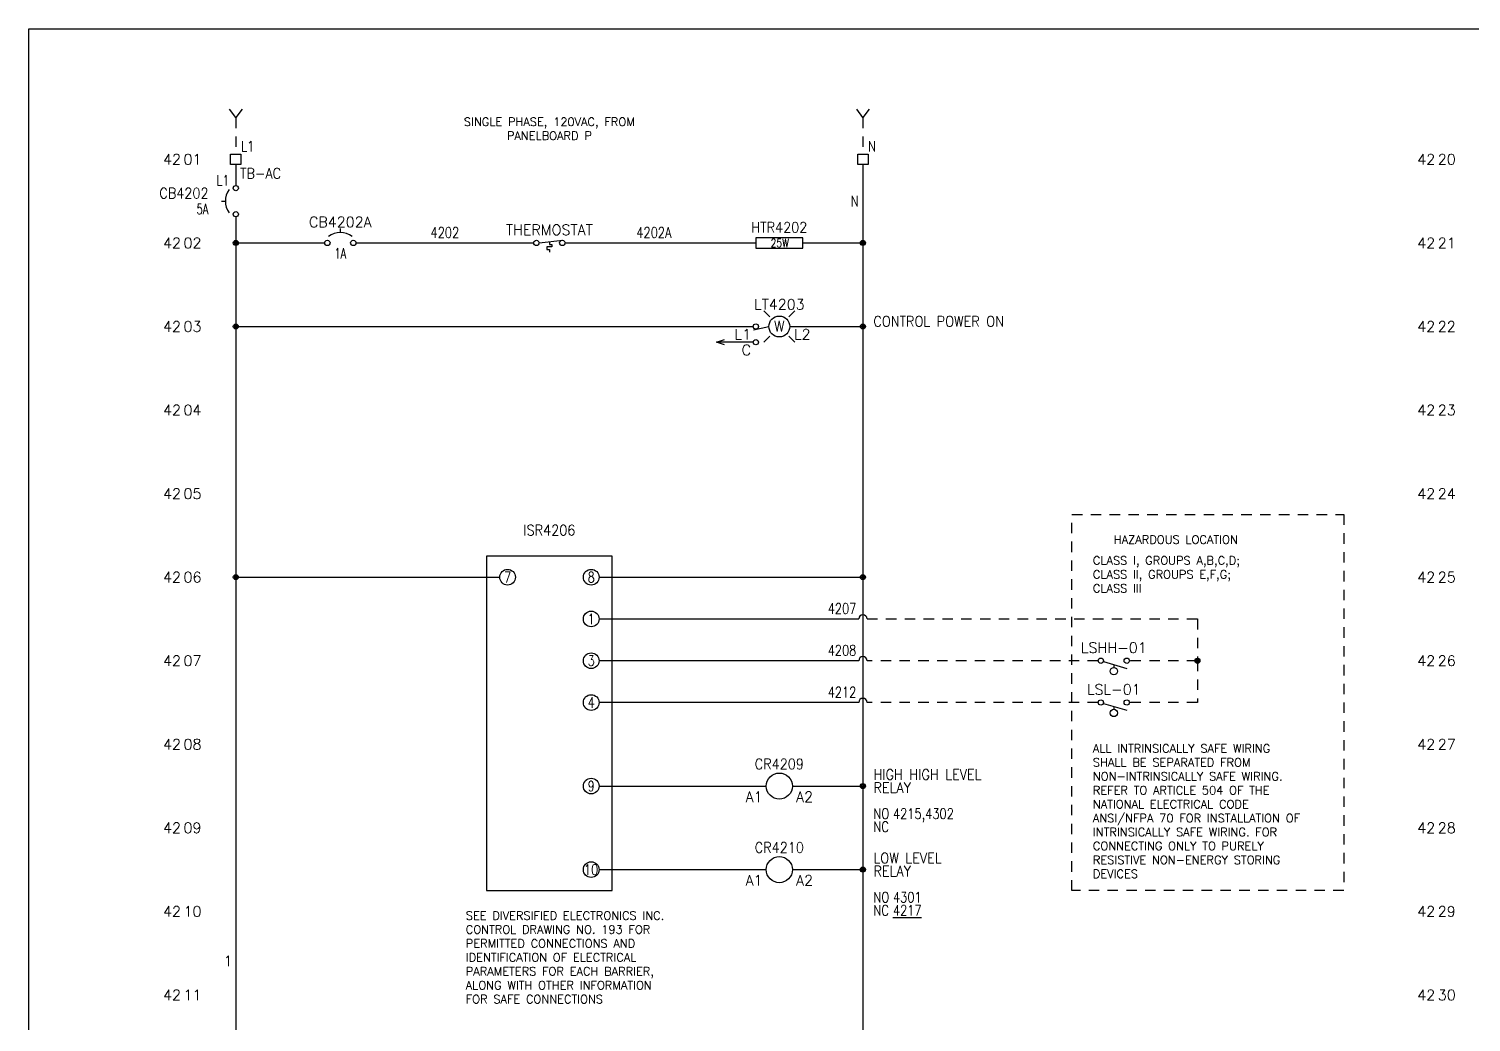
# Model space of a CAD drawing. Header units: inches. Extents: x 0 to 33.9, y 0 to 22.6.
# Drawn here: x 0.02 to 17.27, y 10.67 to 22.56 of the extents above; entities that cross this region are included whole.
import ezdxf
from ezdxf.enums import TextEntityAlignment as Align

# ---------------------------------------------------------------- set-up
doc = ezdxf.new("R2010")
doc.units = ezdxf.units.IN
doc.header["$MEASUREMENT"] = 0
doc.linetypes.add('HIDDEN2', pattern=[0.1875, 0.125, -0.0625])
for name, color, linetype in [('DESC', 150, 'Continuous'), ('MISC', 7, 'Continuous'), ('SYMS', 7, 'Continuous'), ('TAGFIXED', 7, 'Continuous'), ('TAGS', 150, 'Continuous'), ('TERMS', 123, 'Continuous'), ('WIREFIXED', 7, 'Continuous'), ('WIRENO', 72, 'Continuous'), ('WIREREF', 52, 'Continuous'), ('WIRES', 7, 'Continuous'), ('XREF', 7, 'Continuous')]:
    doc.layers.add(name, color=color, linetype=linetype)
doc.layers.add('VIEWPORTS', color=10, linetype='Continuous', plot=False)
doc.styles.get("Standard").update_dxf_attribs({"font": 'romans.shx'})
doc.styles.add('WD', font='romans.shx')

# ---------------------------------------------------------------- blocks, each defined once
blk = doc.blocks.new('WD_MLRH6')
at = {"style": 'WD'}
blk.add_attdef('SHEET', text='', height=0.125, dxfattribs=at).set_placement((-0.656, 0), align=Align.MIDDLE_RIGHT)
blk.add_attdef('RUNGFIRST', text='', height=0.125, dxfattribs=at).set_placement((-0.625, 0), align=Align.MIDDLE_LEFT)
at = {"style": 'WD', "flags": 1}
for tag, p in [('RUNGHORV', (-0.25, -0.127)), ('RUNGINC', (-0.25, -0.163)), ('WIRE-START', (-0.25, -0.356)), ('WIREMODE', (-0.25, -0.281)), ('RUNGDIST', (-0.25, -0.2)), ('RUNGCNT', (-0.25, -0.237)), ('WIREFMT', (-0.25, -0.321)), ('WIRE-GSUF', (-0.25, -0.396)), ('PH3SPACE', (-0.25, -0.437))]:
    blk.add_attdef(tag, text='', height=0.025, dxfattribs=at).set_placement(p, align=Align.RIGHT)
blk = doc.blocks.new('VCB1')
blk.add_line((-0.171, 0), (-0.125, 0))
for centre in [(0, 0.156), (0, -0.156)]:
    blk.add_circle(centre, 0.0312)
blk.add_arc((0.109, 0), 0.234, 143.1301, 216.8699)
at = {"style": 'WD'}
for tag, width, p in [('INST', 0.7, (-0.328, 0.406)), ('LOC', 0.7, (-0.328, 0.219)), ('TAG1', 0.9, (-0.326, 0.033)), ('RATING1', 0.7, (-0.328, -0.156)), ('DESC1', 0.7, (-0.324, -0.344)), ('DESC2', 0.7, (-0.324, -0.531))]:
    blk.add_attdef(tag, text='', height=0.125, dxfattribs=dict(at, width=width)).set_placement(p, align=Align.RIGHT)
for tag, height, flags, p in [('TERM01', 0.125, 8, (-0.055, 0.207)), ('CONTACT', 0.01, 9, (-0.129, -0.129)), ('FAMILY', 0.01, 9, (-0.142, -0.036)), ('MFG', 0.01, 9, (-0.142, -0.088)), ('CAT', 0.01, 9, (-0.142, -0.073))]:
    blk.add_attdef(tag, text='', height=height, dxfattribs=dict(at, flags=flags)).set_placement(p, align=Align.RIGHT)
at = {"style": 'WD', "flags": 1}
for tag, p in [('X2TERM01', (0, 0.188)), ('X8TERM02', (0, -0.188))]:
    blk.add_attdef(tag, p, '', height=0.0125, dxfattribs=at)
at = {"style": 'WD'}
for tag, p in [('X4LINK', (-0.266, 0)), ('X1LINK', (0, 0))]:
    blk.add_attdef(tag, p, '', height=0.01, dxfattribs=at)
at = {"style": 'WD', "width": 0.7}
blk.add_attdef('XREF', (0.188, -0.062), '', height=0.125, dxfattribs=at)
at = {"style": 'WD', "flags": 9}
blk.add_attdef('ASSYCODE', text='', height=0.01, dxfattribs=at).set_placement((-0.153, -0.106), align=Align.CENTER)
at = {"style": 'WD', "flags": 8}
blk.add_attdef('TERM02', text='', height=0.125, dxfattribs=at).set_placement((-0.041, -0.213), align=Align.TOP_RIGHT)
blk = doc.blocks.new('WDDOT')
for radius in [0.03, 0.0187, 0.00929]:
    blk.add_circle((0, 0), radius)
blk = doc.blocks.new('HRE1HT')
for p, q in [((-0.281, 0.062), (-0.281, -0.062)), ((0.281, 0.062), (-0.281, 0.062)), ((0.281, -0.062), (0.281, 0.062)), ((-0.281, -0.062), (0.281, -0.062))]:
    blk.add_line(p, q)
at = {"style": 'WD'}
for tag, width, p in [('INST', 0.7, (0, 0.464)), ('LOC', 0.7, (0, 0.294)), ('TAG1', 0.9, (0, 0.125)), ('DESC1', 0.9, (0, -0.374)), ('DESC2', 0.9, (0, -0.53))]:
    blk.add_attdef(tag, text='', height=0.125, dxfattribs=dict(at, width=width)).set_placement(p, align=Align.CENTER)
for tag, p, height, flags in [('X4TERM01', (-0.281, 0), 0.0125, 1), ('FAMILY', (0.205, 0.152), 0.01, 9), ('X1TERM02', (0.281, 0), 0.0125, 1)]:
    blk.add_attdef(tag, p, '', height=height, dxfattribs=dict(at, flags=flags))
at = {"style": 'WD', "width": 0.8}
for tag, p in [('RATING1', (0.006, 0)), ('RATING2', (0.006, -0.156))]:
    blk.add_attdef(tag, text='', height=0.1, dxfattribs=at).set_placement(p, align=Align.MIDDLE)
at = {"style": 'WD', "flags": 9}
for tag, p in [('ASSYCODE', (0.219, 0.062)), ('MFG', (0.228, 0.089)), ('CAT', (0.23, 0.108))]:
    blk.add_attdef(tag, text='', height=0.01, dxfattribs=at).set_placement(p, align=Align.CENTER)
at = {"style": 'WD', "flags": 8}
blk.add_attdef('TERM01', text='', height=0.125, dxfattribs=at).set_placement((-0.375, -0.031), align=Align.TOP_RIGHT)
blk.add_attdef('TERM02', text='', height=0.125, dxfattribs=at).set_placement((0.375, -0.031), align=Align.TOP_LEFT)
blk = doc.blocks.new('HCB1')
blk.add_line((0, 0.173), (0, 0.126))
for centre in [(-0.155, 0), (0.155, 0)]:
    blk.add_circle(centre, 0.0322)
blk.add_arc((0, -0.109), 0.234, 53.1301, 126.8699)
at = {"style": 'WD', "width": 0.7}
for tag, p in [('INST', (0, 0.826)), ('LOC', (0, 0.656)), ('DESC1', (0, 0.5)), ('DESC2', (0, 0.344)), ('RATING1', (0, -0.188)), ('XREF', (0, -0.344))]:
    blk.add_attdef(tag, text='', height=0.125, dxfattribs=at).set_placement(p, align=Align.CENTER)
at = {"style": 'WD'}
blk.add_attdef('TAG1', text='', height=0.125, dxfattribs=at).set_placement((0, 0.188), align=Align.CENTER)
for tag, p in [('X2LINK', (0, 0.219)), ('X8LINK', (0, 0))]:
    blk.add_attdef(tag, p, '', height=0.01, dxfattribs=at)
for tag, p, height, flags in [('X4TERM01', (-0.188, 0), 0.0125, 1), ('X1TERM02', (0.188, 0), 0.0125, 1), ('FAMILY', (0.205, 0.152), 0.01, 9), ('CONTACT', (0.205, 0.133), 0.01, 9)]:
    blk.add_attdef(tag, p, '', height=height, dxfattribs=dict(at, flags=flags))
at = {"linetype": 'Continuous', "style": 'WD', "flags": 9}
for tag, p in [('ASSYCODE', (0.219, 0.062)), ('MFG', (0.228, 0.089)), ('CAT', (0.23, 0.108))]:
    blk.add_attdef(tag, text='', height=0.01, dxfattribs=at).set_placement(p, align=Align.CENTER)
at = {"linetype": 'Continuous', "style": 'WD', "flags": 8}
blk.add_attdef('TERM01', text='', height=0.125, dxfattribs=at).set_placement((-0.25, -0.031), align=Align.TOP_RIGHT)
blk.add_attdef('TERM02', text='', height=0.125, dxfattribs=at).set_placement((0.25, -0.031), align=Align.TOP_LEFT)
blk = doc.blocks.new('HLT1WP')
for p, q in [((-0.115, 0.115), (-0.186, 0.186)), ((0.115, 0.115), (0.186, 0.186)), ((-0.125, -0.003), (-0.31, -0.043)), ((-0.115, -0.115), (-0.186, -0.186)), ((0.115, -0.115), (0.186, -0.186))]:
    blk.add_line(p, q)
for centre, radius in [((-0.281, 0), 0.0312), ((0, 0), 0.125), ((-0.281, -0.188), 0.0312)]:
    blk.add_circle(centre, radius)
at = {"style": 'WD', "width": 0.7}
for tag, p in [('INST', (0.006, 0.528)), ('LOC', (0.006, 0.359))]:
    blk.add_attdef(tag, text='', height=0.125, dxfattribs=at).set_placement(p, align=Align.CENTER)
at = {"style": 'WD'}
for tag, p in [('TAG1', (0, 0.202)), ('COLOR', (0, -0.058))]:
    blk.add_attdef(tag, text='', height=0.125, dxfattribs=at).set_placement(p, align=Align.CENTER)
at = {"style": 'WD', "flags": 1}
for tag, p in [('X4TERM01', (-0.312, 0)), ('X1TERM02', (0.125, 0)), ('X4TERM03', (-0.312, -0.188))]:
    blk.add_attdef(tag, p, '', height=0.0125, dxfattribs=at)
at = {"linetype": 'Continuous', "style": 'WD', "flags": 9}
blk.add_attdef('ASSYCODE', text='', height=0.01, dxfattribs=at).set_placement((0.001, 0.094), align=Align.CENTER)
at = {"style": 'WD', "flags": 9}
blk.add_attdef('FAMILY', text='', height=0.01, dxfattribs=at).set_placement((-0.005, 0.161), align=Align.CENTER)
at = {"linetype": 'Continuous', "style": 'WD', "flags": 1}
for tag, p in [('MFG', (0, 0.121)), ('CAT', (0, 0.14))]:
    blk.add_attdef(tag, text='', height=0.01, dxfattribs=at).set_placement(p, align=Align.MIDDLE)
at = {"style": 'WD'}
for tag, p, width in [('DESC1', (1.125, 0), 0.9), ('WDTAGALT', (1.125, -0.312), 0.7)]:
    blk.add_attdef(tag, p, '', height=0.125, dxfattribs=dict(at, width=width))
at = {"linetype": 'Continuous', "style": 'WD', "flags": 8}
for tag, p in [('TERM01', (-0.338, -0.031)), ('TERM03', (-0.338, -0.219))]:
    blk.add_attdef(tag, text='', height=0.125, dxfattribs=at).set_placement(p, align=Align.TOP_RIGHT)
blk.add_attdef('TERM02', text='', height=0.125, dxfattribs=at).set_placement((0.175, -0.031), align=Align.TOP_LEFT)
at = {"style": 'WD', "width": 0.9}
blk.add_attdef('DESC2', text='', height=0.125, dxfattribs=at).set_placement((1.125, -0.031), align=Align.TOP_LEFT)
blk = doc.blocks.new('HA1X3')
for p, q in [((0, 0), (0.09375, 0.03125)), ((0.09375, -0.03125), (0, 0))]:
    blk.add_line(p, q)
at = {"style": 'WD', "width": 0.9}
blk.add_attdef('DESC1', text='', height=0.125, dxfattribs=at).set_placement((-0.05, 0.0406), align=Align.RIGHT)
at = {"style": 'WD', "flags": 1}
blk.add_attdef('X1TERM01', (0, 0), '', height=0.01, dxfattribs=at)
at = {"style": 'WD', "width": 0.9}
blk.add_attdef('DESC2', text='', height=0.125, dxfattribs=at).set_placement((-0.05, -0.025), align=Align.TOP_RIGHT)
blk = doc.blocks.new('HFL11')
at = {"linetype": 'Continuous'}
blk.add_line((-0.125, -0.01), (0.157, -0.091), dxfattribs=at)
blk.add_line((0, -0.046), (0, -0.08))
for centre, radius in [((-0.155, 0), 0.0322), ((0.155, 0), 0.0322), ((0, -0.125), 0.0442)]:
    blk.add_circle(centre, radius)
at = {"style": 'WD', "width": 0.7}
for tag, p in [('INST', (0, 0.732)), ('DESC1', (0, 0.406)), ('LOC', (0, 0.562)), ('DESC2', (0, 0.25)), ('XREF', (0, -0.332)), ('WDTAGALT', (0, -0.5))]:
    blk.add_attdef(tag, text='', height=0.125, dxfattribs=at).set_placement(p, align=Align.CENTER)
at = {"style": 'WD'}
blk.add_attdef('TAG1', text='', height=0.125, dxfattribs=at).set_placement((0, 0.094), align=Align.CENTER)
for tag, p, height, flags in [('X4TERM01', (-0.188, 0), 0.0125, 1), ('FAMILY', (0.038, 0.037), 0.01, 9), ('CONTACT', (0.038, 0.02), 0.01, 1), ('X1TERM02', (0.188, 0), 0.0125, 1)]:
    blk.add_attdef(tag, p, '', height=height, dxfattribs=dict(at, flags=flags))
for tag, p in [('X2LINK', (0, 0.031)), ('X8LINK', (0, -0.219))]:
    blk.add_attdef(tag, p, '', height=0.01, dxfattribs=at)
at = {"linetype": 'Continuous', "style": 'WD', "flags": 9}
for tag, p in [('CAT', (0.063, -0.007)), ('ASSYCODE', (0.063, -0.049)), ('MFG', (0.063, -0.027))]:
    blk.add_attdef(tag, text='', height=0.01, dxfattribs=at).set_placement(p, align=Align.CENTER)
at = {"linetype": 'Continuous', "style": 'WD', "flags": 8}
blk.add_attdef('TERM01', text='', height=0.125, dxfattribs=at).set_placement((-0.25, -0.031), align=Align.TOP_RIGHT)
blk.add_attdef('TERM02', text='', height=0.125, dxfattribs=at).set_placement((0.25, -0.031), align=Align.TOP_LEFT)
at = {"style": 'WD', "width": 0.7}
blk.add_attdef('RATING1', (0.249, -0.306), '', height=0.125, dxfattribs=at)
blk = doc.blocks.new('VT0W01')
for p, q in [((-0.062, 0.062), (0.062, 0.062)), ((-0.062, -0.062), (-0.062, 0.062)), ((0.062, 0.062), (0.062, -0.062)), ((0.062, -0.062), (-0.062, -0.062))]:
    blk.add_line(p, q)
at = {"style": 'WD'}
for tag, p, width in [('INST', (0.062, 0.42), 0.7), ('LOC', (0.062, 0.25), 0.7), ('DESC1', (0.05, -0.385), 0.8)]:
    blk.add_attdef(tag, p, '', height=0.125, dxfattribs=dict(at, width=width))
at = {"linetype": 'Continuous', "style": 'WD'}
for tag, p, height, width, flags in [('WIRENO', (0.062, 0.094), 0.125, 0.8, 8), ('TAGSTRIP', (0.05, -0.229), 0.125, 0.9, 8), ('CAT', (0.213, -0.406), 0.109, 0.8, 1), ('DESC2', (0.05, -0.541), 0.125, 0.8, 8), ('DESC3', (0.05, -0.698), 0.125, 0.8, 8)]:
    blk.add_attdef(tag, p, '', height=height, dxfattribs=dict(at, width=width, flags=flags))
at = {"style": 'WD', "flags": 1}
for tag, p, height in [('X4TERM01', (-0.062, 0), 0.0125), ('X4TERMDESC01', (-0.055, -0.023), 0.025), ('X2TERMDESC01', (-0.006, 0.029), 0.025), ('STRIPSEQ', (0, 0), 0.00125), ('X2TERM01', (0, 0.062), 0.0125), ('X1TERMDESC01', (0.039, -0.003), 0.025), ('X1TERM01', (0.062, 0), 0.0125), ('LINKTERM', (0, -0.002), 0.00125), ('X8TERM01', (0, -0.062), 0.0125), ('X8TERMDESC01', (0, -0.054), 0.025)]:
    blk.add_attdef(tag, p, '', height=height, dxfattribs=at)
at = {"linetype": 'Continuous', "style": 'WD', "width": 0.8, "flags": 1}
blk.add_attdef('MFG', text='', height=0.109, dxfattribs=at).set_placement((0.088, -0.406), align=Align.RIGHT)
at = {"style": 'WD', "width": 0.7, "flags": 1}
blk.add_attdef('ASSYCODE', (0.062, -0.281), '', height=0.01, dxfattribs=at)
blk = doc.blocks.new('HCR1')
blk.add_circle((0, 0), 0.156)
at = {"style": 'WD'}
for tag, width, p in [('INST', 0.7, (0.006, 0.528)), ('LOC', 0.7, (0.006, 0.359)), ('TAG1', 0.9, (0, 0.202))]:
    blk.add_attdef(tag, text='', height=0.125, dxfattribs=dict(at, width=width)).set_placement(p, align=Align.CENTER)
at = {"style": 'WD', "flags": 9}
blk.add_attdef('FAMILY', text='', height=0.01, dxfattribs=at).set_placement((-0.005, 0.17), align=Align.CENTER)
at = {"style": 'WD'}
for tag, p, width in [('DESC1', (1.126, 0.076), 0.9), ('DESC2', (1.126, -0.081), 0.9), ('DESC3', (1.126, -0.237), 0.9), ('XREFNO', (1.359, -0.393), 0.8), ('XREFNC', (1.359, -0.549), 0.8)]:
    blk.add_attdef(tag, p, '', height=0.125, dxfattribs=dict(at, width=width))
at = {"style": 'WD', "flags": 1}
for tag, p in [('X4TERM01', (-0.156, 0)), ('X1TERM02', (0.156, 0))]:
    blk.add_attdef(tag, p, '', height=0.0125, dxfattribs=at)
at = {"linetype": 'Continuous', "style": 'WD', "flags": 9}
blk.add_attdef('ASSYCODE', text='', height=0.01, dxfattribs=at).set_placement((0, 0.125), align=Align.CENTER)
at = {"linetype": 'Continuous', "style": 'WD', "flags": 1}
for tag, p in [('MFG', (0, 0.14)), ('CAT', (0, 0.159))]:
    blk.add_attdef(tag, text='', height=0.01, dxfattribs=at).set_placement(p, align=Align.MIDDLE)
at = {"linetype": 'Continuous', "style": 'WD'}
blk.add_attdef('TERM01', text='', height=0.125, dxfattribs=at).set_placement((-0.2, -0.066), align=Align.TOP_RIGHT)
blk.add_attdef('TERM02', text='', height=0.125, dxfattribs=at).set_placement((0.2, -0.066), align=Align.TOP_LEFT)
at = {"style": 'WD', "width": 0.8, "flags": 8}
for tag, p in [('NO', (1.126, -0.393)), ('NC', (1.126, -0.549))]:
    blk.add_attdef(tag, p, '', height=0.125, dxfattribs=at)
blk = doc.blocks.new('HA1X2Y')
for p, q in [((0, 0), (-0.075, 0.1)), ((0.075, 0.1), (0, 0))]:
    blk.add_line(p, q)
at = {"style": 'WD', "width": 0.9}
blk.add_attdef('DESC1', text='', height=0.125, dxfattribs=at).set_placement((0, 0.3656), align=Align.CENTER)
blk.add_attdef('DESC2', text='', height=0.125, dxfattribs=at).set_placement((0, 0.3), align=Align.TOP_CENTER)
at = {"style": 'WD', "flags": 1}
blk.add_attdef('X8TERM01', (0, 0), '', height=0.01, dxfattribs=at)
blk = doc.blocks.new('WD_WNV')
at = {"linetype": 'Continuous', "style": 'WD', "width": 0.8}
blk.add_attdef('WIRENO', text='', height=0.125, dxfattribs=at).set_placement((-0.05, 0), align=Align.MIDDLE_RIGHT)
at = {"style": 'WD', "flags": 1}
for tag, p in [('W01USER', (-0.062, 0.094)), ('W02USER', (-0.062, 0.086)), ('W03USER', (-0.062, 0.078)), ('W04USER', (-0.062, 0.07)), ('W05USER', (-0.062, 0.062)), ('W06USER', (-0.062, 0.055)), ('W07USER', (-0.062, 0.047)), ('W08USER', (-0.062, 0.039)), ('W09USER', (-0.062, 0.031)), ('W10USER', (-0.062, 0.023))]:
    blk.add_attdef(tag, text='', height=0.005, dxfattribs=at).set_placement(p, align=Align.CENTER)
blk = doc.blocks.new('HTS12')
at = {"linetype": 'Continuous'}
blk.add_line((-0.123, 0.002), (0.159, 0.033), dxfattribs=at)
for p, q in [((0, 0.015), (0, -0.017)), ((0.031, -0.048), (-0.031, -0.048)), ((-0.031, -0.048), (-0.031, -0.079)), ((-0.031, -0.079), (0, -0.079)), ((0, -0.017), (0.031, -0.017)), ((0, -0.079), (0, -0.111)), ((0.031, -0.017), (0.031, -0.048))]:
    blk.add_line(p, q)
for centre in [(-0.155, 0), (0.155, 0)]:
    blk.add_circle(centre, 0.0322)
at = {"style": 'WD', "width": 0.7}
for tag, p in [('INST', (0, 0.732)), ('DESC1', (0, 0.406)), ('LOC', (0, 0.562)), ('DESC2', (0, 0.25)), ('XREF', (0, -0.314))]:
    blk.add_attdef(tag, text='', height=0.125, dxfattribs=at).set_placement(p, align=Align.CENTER)
at = {"style": 'WD'}
blk.add_attdef('TAG1', text='', height=0.125, dxfattribs=at).set_placement((0, 0.094), align=Align.CENTER)
for tag, p, height, flags in [('X4TERM01', (-0.188, 0), 0.0125, 1), ('FAMILY', (0.038, 0.037), 0.01, 9), ('CONTACT', (0.038, 0.02), 0.01, 1), ('X1TERM02', (0.188, 0), 0.0125, 1)]:
    blk.add_attdef(tag, p, '', height=height, dxfattribs=dict(at, flags=flags))
for tag, p in [('X2LINK', (0, 0.078)), ('X8LINK', (0, -0.141))]:
    blk.add_attdef(tag, p, '', height=0.01, dxfattribs=at)
at = {"linetype": 'Continuous', "style": 'WD', "flags": 9}
for tag, p in [('CAT', (0.063, -0.007)), ('ASSYCODE', (0.062, -0.047)), ('MFG', (0.063, -0.027))]:
    blk.add_attdef(tag, text='', height=0.01, dxfattribs=at).set_placement(p, align=Align.CENTER)
at = {"linetype": 'Continuous', "style": 'WD', "flags": 8}
blk.add_attdef('TERM01', text='', height=0.125, dxfattribs=at).set_placement((-0.25, -0.016), align=Align.TOP_RIGHT)
blk.add_attdef('TERM02', text='', height=0.125, dxfattribs=at).set_placement((0.25, -0.016), align=Align.TOP_LEFT)
at = {"style": 'WD', "width": 0.7}
for tag, p in [('WDTAGALT', (0.281, -0.466)), ('RATING1', (0.275, -0.299))]:
    blk.add_attdef(tag, p, '', height=0.125, dxfattribs=at)
blk = doc.blocks.new('WD_WNH')
at = {"linetype": 'Continuous', "style": 'WD', "width": 0.8}
blk.add_attdef('WIRENO', text='', height=0.125, dxfattribs=at).set_placement((0, 0.062), align=Align.CENTER)
at = {"style": 'WD', "flags": 1}
for tag, p in [('W01USER', (0, 0.078)), ('W02USER', (0, 0.07)), ('W03USER', (0, 0.062)), ('W04USER', (0, 0.055)), ('W05USER', (0, 0.047)), ('W06USER', (0, 0.039)), ('W07USER', (0, 0.031)), ('W08USER', (0, 0.023)), ('W09USER', (0, 0.016)), ('W10USER', (0, 0.008))]:
    blk.add_attdef(tag, text='', height=0.005, dxfattribs=at).set_placement(p, align=Align.CENTER)
blk = doc.blocks.new('ICR_120_AAE')
blk.add_lwpolyline([(-0.25, -3.75), (1.25, -3.75), (1.25, 0.25), (-0.25, 0.25)], close=True)
for centre in [(0, 0), (1, 0), (1, -0.5), (1, -1), (1, -1.5), (1, -2.5), (1, -3.5)]:
    blk.add_circle(centre, 0.0938)
at = {"style": 'WD'}
for tag, p, width in [('DESC1', (0.25, 1.25), 0.9), ('DESC2', (0.25, 1), 0.9), ('DESC3', (0.25, 0.75), 0.9), ('XREFNO', (0.25, -2.25), 0.8), ('XREFNC', (0.25, -2.5), 0.8)]:
    blk.add_attdef(tag, p, '', height=0.125, dxfattribs=dict(at, width=width))
for tag, width, p in [('TAG1', 0.9, (0.5, 0.5)), ('INST', 0.7, (0.5, -1.25)), ('LOC', 0.7, (0.5, -1.5))]:
    blk.add_attdef(tag, text='', height=0.125, dxfattribs=dict(at, width=width)).set_placement(p, align=Align.CENTER)
at = {"style": 'WD', "width": 0.8}
for tag, p in [('TERM01', (0, 0)), ('TERM02', (1, 0)), ('X4TERMDESC01', (0.301, -0.162)), ('X1TERMDESC02', (1.315, -0.162)), ('TERM03', (1, -0.5)), ('X1TERMDESC03', (1.315, -0.662)), ('TERM04', (1, -1)), ('X1TERMDESC04', (1.318, -1.163)), ('TERM05', (1, -1.5)), ('X1TERMDESC05', (1.315, -1.663)), ('TERM08', (1, -2.5)), ('X1TERMDESC08', (1.315, -2.663)), ('TERM09', (1, -3.5)), ('X1TERMDESC09', (1.313, -3.663))]:
    blk.add_attdef(tag, text='', height=0.125, dxfattribs=at).set_placement(p, align=Align.MIDDLE)
at = {"style": 'WD', "flags": 1}
for tag, p in [('X4TERM01', (-0.094, 0)), ('X1TERM02', (1.094, 0)), ('X1TERM03', (1.094, -0.5)), ('X1TERM04', (1.094, -1)), ('X1TERM05', (1.094, -1.5)), ('X1TERM08', (1.094, -2.5)), ('X1TERM09', (1.094, -3.5))]:
    blk.add_attdef(tag, p, '', height=0.01, dxfattribs=at)
at = {"style": 'WD', "width": 0.8, "flags": 8}
for tag, p in [('NO', (1.75, 0)), ('NC', (1.75, -0.25))]:
    blk.add_attdef(tag, p, '', height=0.125, dxfattribs=at)
at = {"style": 'WD', "flags": 9}
for tag, p in [('ASSYCODE', (0.25, -0.5)), ('FAMILY', (0.25, -0.75))]:
    blk.add_attdef(tag, text='', height=0.01, dxfattribs=at).set_placement(p, align=Align.CENTER)
at = {"style": 'WD', "flags": 1}
for tag, p in [('MFG', (0.5, -0.5)), ('CAT', (0.5, -0.75))]:
    blk.add_attdef(tag, text='', height=0.01, dxfattribs=at).set_placement(p, align=Align.MIDDLE)

msp = doc.modelspace()

# ---------------------------------------------------------------- linework, layer by layer
at = {"linetype": 'HIDDEN2'}
msp.add_lwpolyline([(12.5, 16.75), (15.75, 16.75), (15.75, 12.25), (12.5, 12.25)], close=True, dxfattribs=at)
at = {"layer": 'VIEWPORTS'}
msp.add_lwpolyline([(0.025, 22.562), (33.888, 22.562), (33.888, 0.025), (0.025, 0.025)], close=True, dxfattribs=at)
at = {"layer": 'WIRES', "linetype": 'HIDDEN2'}
for p, q in [((2.5, 21.5), (2.5, 21.062)), ((10, 21.5), (10, 21.062)), ((10.05, 15.5), (14, 15.5)), ((14, 15.5), (14, 15)), ((12.812, 15), (10.05, 15)), ((14, 15), (13.188, 15)), ((14, 15), (14, 14.5)), ((12.812, 14.5), (10.05, 14.5)), ((14, 14.5), (13.188, 14.5))]:
    msp.add_line(p, q, dxfattribs=at)
at = {"layer": 'WIRES'}
for p, q in [((2.5, 20.938), (2.5, 20.688)), ((10, 20.938), (10, 2.5)), ((2.5, 20.312), (2.5, 2.5)), ((2.5, 20), (3.562, 20)), ((3.938, 20), (6.062, 20)), ((6.438, 20), (8.719, 20)), ((9.281, 20), (10, 20)), ((2.5, 19), (8.688, 19)), ((9.125, 19), (10, 19)), ((8.688, 18.812), (8.25, 18.812)), ((2.5, 16), (5.656, 16)), ((6.844, 16), (10, 16)), ((6.844, 15.5), (9.95, 15.5)), ((9.95, 15), (6.844, 15)), ((9.95, 14.5), (6.844, 14.5)), ((6.844, 13.5), (8.844, 13.5)), ((9.156, 13.5), (10, 13.5)), ((6.844, 12.5), (8.844, 12.5)), ((9.156, 12.5), (10, 12.5))]:
    msp.add_line(p, q, dxfattribs=at)
for centre in [(10, 15.5), (10, 15), (10, 14.5)]:
    msp.add_arc(centre, 0.05, 0, 180, dxfattribs=at)

# ---------------------------------------------------------------- block references
for p, values in [((2.5, 21), {'RUNGFIRST': '01', 'SHEET': '42'}), ((17.5, 21), {'RUNGFIRST': '20', 'SHEET': '42'})]:
    msp.add_blockref('WD_MLRH6', p).add_auto_attribs(values)
at = {"layer": 'SYMS'}
for name, p in [('HA1X2Y', (2.5, 21.5)), ('HA1X2Y', (10, 21.5)), ('WDDOT', (2.5, 20)), ('WDDOT', (10, 20)), ('WDDOT', (2.5, 19)), ('WDDOT', (10, 19)), ('HA1X3', (8.25, 18.812)), ('WDDOT', (2.5, 16)), ('WDDOT', (10, 16)), ('WDDOT', (14, 15)), ('WDDOT', (10, 13.5)), ('WDDOT', (10, 12.5))]:
    msp.add_blockref(name, p, dxfattribs=at)
ref = msp.add_blockref('VT0W01', (2.5, 21), dxfattribs=at)
ref.add_attrib('WIRENO', 'L1', (2.562, 21.094), dxfattribs={"layer": 'WIREREF', "linetype": 'Continuous', "height": 0.125, "style": 'WD', "width": 0.8, "flags": 8})
ref.add_attrib('TAGSTRIP', 'TB-AC', (2.55, 20.771), dxfattribs={"layer": 'TAGS', "linetype": 'Continuous', "height": 0.125, "style": 'WD', "width": 0.9, "flags": 8})
ref = msp.add_blockref('VT0W01', (10, 21), dxfattribs=at)
ref.add_attrib('WIRENO', 'N', (10.062, 21.094), dxfattribs={"layer": 'WIREREF', "linetype": 'Continuous', "height": 0.125, "style": 'WD', "width": 0.8, "flags": 8})
ref = msp.add_blockref('VCB1', (2.5, 20.5), dxfattribs=at)
ref.add_attrib('RATING1', '5A', dxfattribs={"layer": 'MISC', "height": 0.125, "style": 'WD', "width": 0.7}).set_placement((2.172, 20.344), align=Align.RIGHT)
ref.add_attrib('TAG1', 'CB4202', dxfattribs={"layer": 'TAGS', "height": 0.125, "style": 'WD', "width": 0.9}).set_placement((2.174, 20.533), align=Align.RIGHT)
ref = msp.add_blockref('HCB1', (3.75, 20), dxfattribs=at)
ref.add_attrib('RATING1', '1A', dxfattribs={"layer": 'MISC', "height": 0.125, "style": 'WD', "width": 0.7}).set_placement((3.75, 19.812), align=Align.CENTER)
ref.add_attrib('TAG1', 'CB4202A', dxfattribs={"layer": 'TAGS', "height": 0.125, "style": 'WD'}).set_placement((3.75, 20.188), align=Align.CENTER)
ref = msp.add_blockref('HTS12', (6.25, 20), dxfattribs=at)
ref.add_attrib('TAG1F', 'THERMOSTAT', dxfattribs={"layer": 'TAGFIXED', "height": 0.125, "style": 'WD'}).set_placement((6.25, 20.094), align=Align.CENTER)
ref = msp.add_blockref('HRE1HT', (9, 20), dxfattribs=at)
ref.add_attrib('RATING1', '25W', dxfattribs={"layer": 'MISC', "height": 0.1, "style": 'WD', "width": 0.8}).set_placement((9.006, 20), align=Align.MIDDLE)
ref.add_attrib('TAG1', 'HTR4202', dxfattribs={"layer": 'TAGS', "height": 0.125, "style": 'WD', "width": 0.9}).set_placement((9, 20.125), align=Align.CENTER)
ref = msp.add_blockref('HLT1WP', (9, 19), dxfattribs=at)
ref.add_attrib('TERM03', 'C', dxfattribs={"layer": 'TERMS', "linetype": 'Continuous', "height": 0.125, "style": 'WD', "flags": 8}).set_placement((8.662, 18.781), align=Align.TOP_RIGHT)
ref.add_attrib('DESC1', 'CONTROL POWER ON', (10.125, 19), dxfattribs={"layer": 'DESC', "height": 0.125, "style": 'WD', "width": 0.9})
ref.add_attrib('TERM02', 'L2', dxfattribs={"layer": 'TERMS', "linetype": 'Continuous', "height": 0.125, "style": 'WD', "flags": 8}).set_placement((9.175, 18.969), align=Align.TOP_LEFT)
ref.add_attrib('TERM01', 'L1', dxfattribs={"layer": 'TERMS', "linetype": 'Continuous', "height": 0.125, "style": 'WD', "flags": 8}).set_placement((8.662, 18.969), align=Align.TOP_RIGHT)
ref.add_attrib('TAG1', 'LT4203', dxfattribs={"layer": 'TAGS', "height": 0.125, "style": 'WD'}).set_placement((9, 19.202), align=Align.CENTER)
ref.add_attrib('COLOR', 'W', dxfattribs={"layer": 'MISC', "height": 0.125, "style": 'WD'}).set_placement((9, 18.942), align=Align.CENTER)
ref = msp.add_blockref('ICR_120_AAE', (5.75, 16), dxfattribs=at)
ref.add_attrib('TERM01', '7', dxfattribs={"layer": 'TERMS', "height": 0.125, "style": 'WD', "width": 0.8}).set_placement((5.75, 16), align=Align.MIDDLE)
ref.add_attrib('TERM02', '8', dxfattribs={"layer": 'TERMS', "height": 0.125, "style": 'WD', "width": 0.8}).set_placement((6.75, 16), align=Align.MIDDLE)
ref.add_attrib('TERM03', '1', dxfattribs={"layer": 'TERMS', "height": 0.125, "style": 'WD', "width": 0.8}).set_placement((6.75, 15.5), align=Align.MIDDLE)
ref.add_attrib('TERM04', '3', dxfattribs={"layer": 'TERMS', "height": 0.125, "style": 'WD', "width": 0.8}).set_placement((6.75, 15), align=Align.MIDDLE)
ref.add_attrib('TERM05', '4', dxfattribs={"layer": 'TERMS', "height": 0.125, "style": 'WD', "width": 0.8}).set_placement((6.75, 14.5), align=Align.MIDDLE)
ref.add_attrib('TERM08', '9', dxfattribs={"layer": 'TERMS', "height": 0.125, "style": 'WD', "width": 0.8}).set_placement((6.75, 13.5), align=Align.MIDDLE)
ref.add_attrib('TERM09', '10', dxfattribs={"layer": 'TERMS', "height": 0.125, "style": 'WD', "width": 0.8}).set_placement((6.75, 12.5), align=Align.MIDDLE)
ref.add_attrib('TAG1', 'ISR4206', dxfattribs={"layer": 'TAGS', "height": 0.125, "style": 'WD', "width": 0.9}).set_placement((6.25, 16.5), align=Align.CENTER)
ref = msp.add_blockref('HFL11', (13, 15), dxfattribs=at)
ref.add_attrib('TAG1F', 'LSHH-01', dxfattribs={"layer": 'TAGFIXED', "height": 0.125, "style": 'WD'}).set_placement((13, 15.094), align=Align.CENTER)
ref = msp.add_blockref('HFL11', (13, 14.5), dxfattribs=at)
ref.add_attrib('TAG1F', 'LSL-01', dxfattribs={"layer": 'TAGFIXED', "height": 0.125, "style": 'WD'}).set_placement((13, 14.594), align=Align.CENTER)
ref = msp.add_blockref('HCR1', (9, 13.5), dxfattribs=at)
ref.add_attrib('NC', 'NC', (10.126, 12.951), dxfattribs={"layer": 'MISC', "height": 0.125, "style": 'WD', "width": 0.8, "flags": 8})
ref.add_attrib('NO', 'NO', (10.126, 13.107), dxfattribs={"layer": 'MISC', "height": 0.125, "style": 'WD', "width": 0.8, "flags": 8})
ref.add_attrib('TERM02', 'A2', dxfattribs={"layer": 'TERMS', "linetype": 'Continuous', "height": 0.125, "style": 'WD'}).set_placement((9.2, 13.434), align=Align.TOP_LEFT)
ref.add_attrib('TERM01', 'A1', dxfattribs={"layer": 'TERMS', "linetype": 'Continuous', "height": 0.125, "style": 'WD'}).set_placement((8.8, 13.434), align=Align.TOP_RIGHT)
ref.add_attrib('XREFNO', '4215,4302', (10.359, 13.107), dxfattribs={"layer": 'XREF', "height": 0.125, "style": 'WD', "width": 0.8})
ref.add_attrib('DESC2', 'RELAY', (10.126, 13.419), dxfattribs={"layer": 'DESC', "height": 0.125, "style": 'WD', "width": 0.9})
ref.add_attrib('DESC1', 'HIGH HIGH LEVEL', (10.126, 13.576), dxfattribs={"layer": 'DESC', "height": 0.125, "style": 'WD', "width": 0.9})
ref.add_attrib('TAG1', 'CR4209', dxfattribs={"layer": 'TAGS', "height": 0.125, "style": 'WD', "width": 0.9}).set_placement((9, 13.702), align=Align.CENTER)
ref = msp.add_blockref('HCR1', (9, 12.5), dxfattribs=at)
ref.add_attrib('NC', 'NC', (10.126, 11.951), dxfattribs={"layer": 'MISC', "height": 0.125, "style": 'WD', "width": 0.8, "flags": 8})
ref.add_attrib('NO', 'NO', (10.126, 12.107), dxfattribs={"layer": 'MISC', "height": 0.125, "style": 'WD', "width": 0.8, "flags": 8})
ref.add_attrib('TERM02', 'A2', dxfattribs={"layer": 'TERMS', "linetype": 'Continuous', "height": 0.125, "style": 'WD'}).set_placement((9.2, 12.434), align=Align.TOP_LEFT)
ref.add_attrib('TERM01', 'A1', dxfattribs={"layer": 'TERMS', "linetype": 'Continuous', "height": 0.125, "style": 'WD'}).set_placement((8.8, 12.434), align=Align.TOP_RIGHT)
ref.add_attrib('XREFNC', '%%u4217%%u', (10.359, 11.951), dxfattribs={"layer": 'XREF', "height": 0.125, "style": 'WD', "width": 0.8})
ref.add_attrib('XREFNO', '4301', (10.359, 12.107), dxfattribs={"layer": 'XREF', "height": 0.125, "style": 'WD', "width": 0.8})
ref.add_attrib('DESC2', 'RELAY', (10.126, 12.419), dxfattribs={"layer": 'DESC', "height": 0.125, "style": 'WD', "width": 0.9})
ref.add_attrib('DESC1', 'LOW LEVEL', (10.126, 12.576), dxfattribs={"layer": 'DESC', "height": 0.125, "style": 'WD', "width": 0.9})
ref.add_attrib('TAG1', 'CR4210', dxfattribs={"layer": 'TAGS', "height": 0.125, "style": 'WD', "width": 0.9}).set_placement((9, 12.702), align=Align.CENTER)
at = {"layer": 'WIREFIXED'}
ref = msp.add_blockref('WD_WNV', (2.5, 20.75), dxfattribs=at)
ref.add_attrib('WIRENOF', 'L1', dxfattribs={"linetype": 'Continuous', "height": 0.125, "style": 'WD', "width": 0.8}).set_placement((2.425, 20.748), align=Align.MIDDLE_RIGHT)
ref = msp.add_blockref('WD_WNV', (10, 20.5), dxfattribs=at)
ref.add_attrib('WIRENOF', 'N', dxfattribs={"linetype": 'Continuous', "height": 0.125, "style": 'WD', "width": 0.8}).set_placement((9.95, 20.5), align=Align.MIDDLE_RIGHT)
ref = msp.add_blockref('WD_WNV', (2.5, 11.406), dxfattribs=at)
ref.add_attrib('WIRENOF', '1', dxfattribs={"linetype": 'Continuous', "height": 0.125, "style": 'WD', "width": 0.8}).set_placement((2.45, 11.406), align=Align.MIDDLE_RIGHT)
at = {"layer": 'WIRENO'}
ref = msp.add_blockref('WD_WNH', (5, 20), dxfattribs=at)
ref.add_attrib('WIRENO', '4202', dxfattribs={"linetype": 'Continuous', "height": 0.125, "style": 'WD', "width": 0.8}).set_placement((5, 20.062), align=Align.CENTER)
ref = msp.add_blockref('WD_WNH', (7.5, 20), dxfattribs=at)
ref.add_attrib('WIRENO', '4202A', dxfattribs={"linetype": 'Continuous', "height": 0.125, "style": 'WD', "width": 0.8}).set_placement((7.5, 20.062), align=Align.CENTER)
ref = msp.add_blockref('WD_WNH', (9.75, 15.5), dxfattribs=at)
ref.add_attrib('WIRENO', '4207', dxfattribs={"linetype": 'Continuous', "height": 0.125, "style": 'WD', "width": 0.8}).set_placement((9.75, 15.562), align=Align.CENTER)
ref = msp.add_blockref('WD_WNH', (9.75, 15), dxfattribs=at)
ref.add_attrib('WIRENO', '4208', dxfattribs={"linetype": 'Continuous', "height": 0.125, "style": 'WD', "width": 0.8}).set_placement((9.75, 15.062), align=Align.CENTER)
ref = msp.add_blockref('WD_WNH', (9.75, 14.5), dxfattribs=at)
ref.add_attrib('WIRENO', '4212', dxfattribs={"linetype": 'Continuous', "height": 0.125, "style": 'WD', "width": 0.8}).set_placement((9.75, 14.562), align=Align.CENTER)

# ---------------------------------------------------------------- texts
at = {"style": 'WD'}
for p in [(1.844, 20), (16.844, 20), (1.844, 19), (16.844, 19), (1.844, 18), (16.844, 18), (1.844, 17), (16.844, 17), (1.844, 16), (16.844, 16), (1.844, 15), (16.844, 15), (1.844, 14), (16.844, 14), (1.844, 13), (16.844, 13), (1.844, 12), (16.844, 12), (1.844, 11), (16.844, 11)]:
    msp.add_text('42', height=0.125, dxfattribs=at).set_placement(p, align=Align.MIDDLE_RIGHT)
for s, p in [('02', (1.875, 20)), ('21', (16.875, 20)), ('03', (1.875, 19)), ('22', (16.875, 19)), ('04', (1.875, 18)), ('23', (16.875, 18)), ('05', (1.875, 17)), ('24', (16.875, 17)), ('06', (1.875, 16)), ('25', (16.875, 16)), ('07', (1.875, 15)), ('26', (16.875, 15)), ('08', (1.875, 14)), ('27', (16.875, 14)), ('09', (1.875, 13)), ('28', (16.875, 13)), ('10', (1.875, 12)), ('29', (16.875, 12)), ('11', (1.875, 11)), ('30', (16.875, 11))]:
    msp.add_text(s, height=0.125, dxfattribs=at).set_placement(p, align=Align.MIDDLE_LEFT)
at = {"char_height": 0.1, "attachment_point": 1}
for s, width, insert in [('\\pxqc;SINGLE PHASE, 120VAC, FROM PANELBOARD P', 2.5, (5, 21.5)), ('HAZARDOUS LOCATION ', 3.75, (13, 16.5)), ('CLASS I, GROUPS A,B,C,D;\\PCLASS II, GROUPS E,F,G;\\PCLASS III', 3.75, (12.75, 16.25)), ('ALL INTRINSICALLY SAFE WIRING SHALL BE SEPARATED FROM NON-INTRINSICALLY SAFE WIRING. REFER TO ARTICLE 504 OF THE NATIONAL ELECTRICAL CODE ANSI/NFPA 70 FOR INSTALLATION OF INTRINSICALLY SAFE WIRING. FOR CONNECTING ONLY TO PURELY RESISTIVE NON-ENERGY STORING DEVICES', 2.75, (12.75, 14)), ('SEE DIVERSIFIED ELECTRONICS INC. CONTROL DRAWING NO. 193 FOR PERMITTED CONNECTIONS AND IDENTIFICATION OF ELECTRICAL PARAMETERS FOR EACH BARRIER, ALONG WITH OTHER INFORMATION FOR SAFE CONNECTIONS', 2.75, (5.25, 12))]:
    msp.add_mtext_dynamic_manual_height_columns(s, width=width, gutter_width=0.5, heights=[0], dxfattribs=dict(at, insert=insert))

doc.saveas('drawing.dxf')
